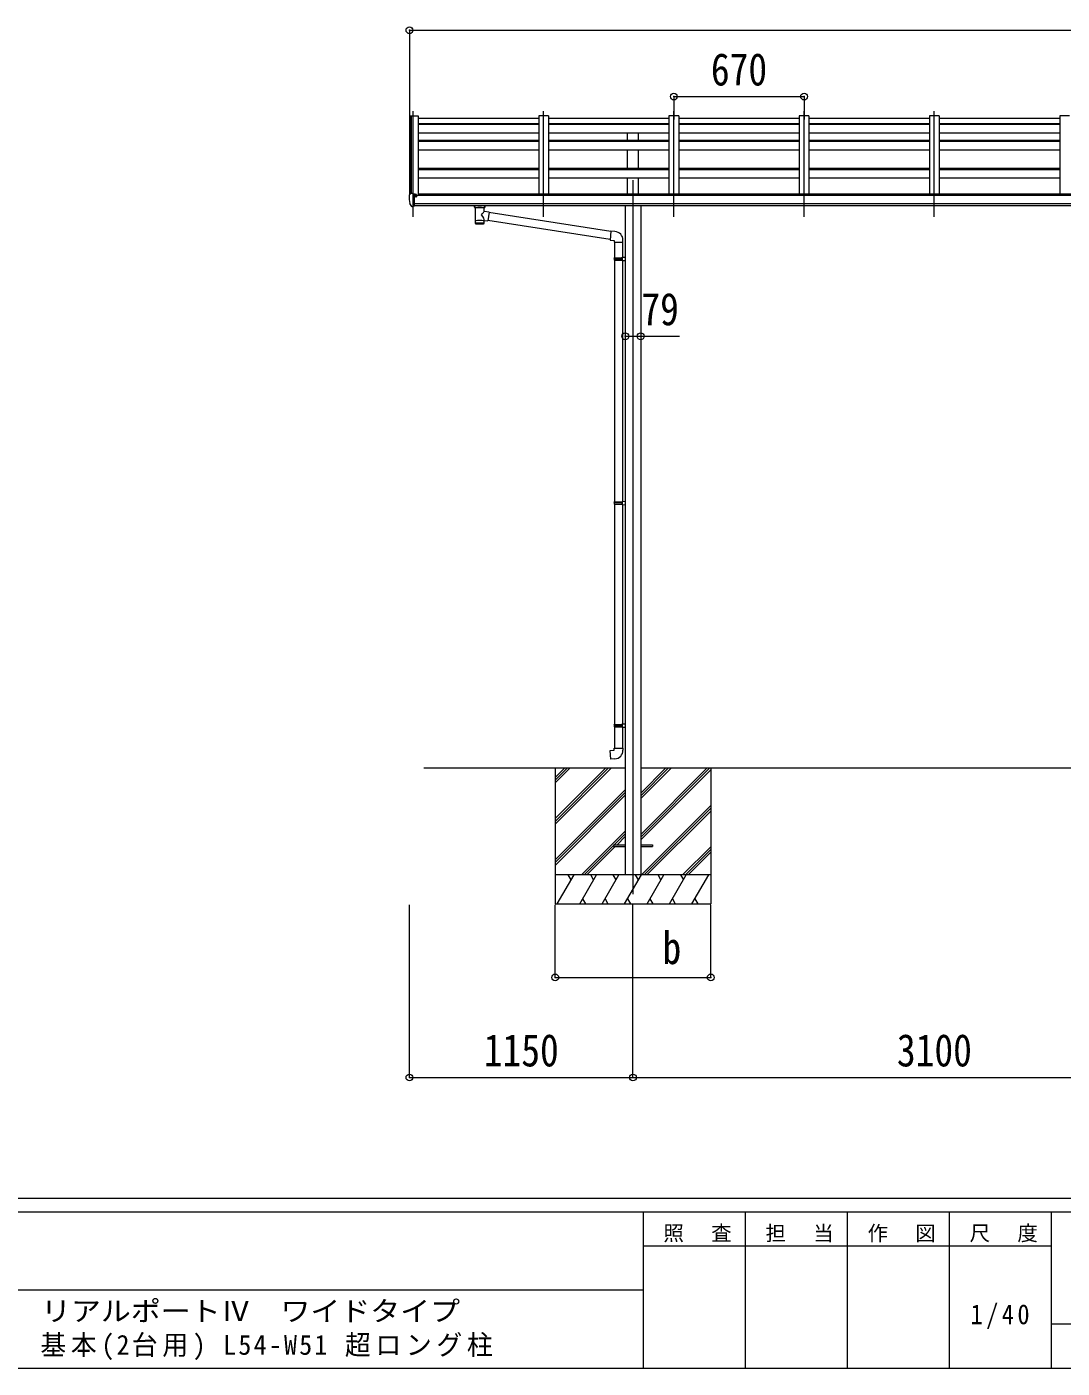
# Model space of a CAD drawing. Units: millimetres at full size. Extents: x -9783 to 9892, y -6828 to 6752.
# Drawn here: x 36 to 5362, y -6828 to 74 of the extents above; entities that cross this region are included whole.
import ezdxf
from ezdxf.enums import TextEntityAlignment as Align

# ---------------------------------------------------------------- set-up
doc = ezdxf.new("R2010")
doc.units = ezdxf.units.MM
doc.header["$LTSCALE"] = 35
doc.header["$PDMODE"] = 32
doc.header["$PDSIZE"] = 35
for name, color, linetype, lineweight in [('0-0_0', 7, 'Continuous', 9), ('0-1_本体', 4, 'Continuous', 9), ('0-2_部品', 7, 'Continuous', 9), ('0-8_PARTS2', 2, 'Continuous', 9), ('0-A_寸法', 6, 'Continuous', 9), ('F-0_240', 7, 'Continuous', 9)]:
    doc.layers.add(name, color=color, linetype=linetype, lineweight=lineweight)
doc.styles.add('ＭＳ ゴシック', font='')
doc.styles.get('ＭＳ ゴシック').set_extended_font_data('MS Gothic')

msp = doc.modelspace()

# ---------------------------------------------------------------- linework, layer by layer
at = {"layer": '0-0_0'}
for p, q in [((2078.08, -3739.42), (3114.58, -3739.42)), ((2754.08, -3739.42), (2754.08, -4439.42)), ((2754.08, -4000.15), (3014.81, -3739.42)), ((2754.08, -4014.29), (3028.96, -3739.42)), ((2754.08, -4028.44), (3043.1, -3739.42)), ((2754.08, -3816.31), (2830.96, -3739.42)), ((2754.08, -3802.16), (2816.82, -3739.42)), ((2754.08, -3788.02), (2802.68, -3739.42)), ((3193.58, -4081.15), (3535.31, -3739.42)), ((3193.58, -4095.29), (3549.46, -3739.42)), ((3193.58, -3897.3), (3351.46, -3739.42)), ((3193.58, -3883.16), (3337.32, -3739.42)), ((3193.58, -3869.02), (3323.18, -3739.42)), ((3193.58, -3739.42), (6214.58, -3739.42)), ((3193.58, -4109.44), (3554.08, -3748.94)), ((3554.08, -3739.42), (3554.08, -4439.42)), ((2754.08, -4212.28), (3114.58, -3851.79)), ((2754.08, -4226.43), (3114.58, -3865.93)), ((2754.08, -4240.57), (3114.58, -3880.07)), ((3197.44, -4289.42), (3554.08, -3932.79)), ((3211.58, -4289.42), (3554.08, -3946.93)), ((3225.73, -4289.42), (3554.08, -3961.07)), ((2889.07, -4289.42), (3114.58, -4063.92)), ((2903.22, -4289.42), (3054.08, -4138.56)), ((3057.73, -4134.91), (3114.58, -4078.06)), ((3071.87, -4134.91), (3114.58, -4092.2)), ((2917.36, -4289.42), (3062.87, -4143.91)), ((3409.57, -4289.42), (3554.08, -4144.92)), ((3423.72, -4289.42), (3554.08, -4159.06)), ((3437.86, -4289.42), (3554.08, -4173.2)), ((3554.08, -4289.42), (2754.08, -4289.42)), ((2764.37, -4439.42), (2850.97, -4289.42)), ((2835.97, -4315.41), (2820.97, -4289.42)), ((2879.84, -4439.42), (2966.44, -4289.42)), ((2951.44, -4315.41), (2936.44, -4289.42)), ((2995.31, -4439.42), (3081.91, -4289.42)), ((3066.91, -4315.41), (3051.91, -4289.42)), ((3110.78, -4439.42), (3197.38, -4289.42)), ((3182.38, -4315.41), (3167.38, -4289.42)), ((3226.25, -4439.42), (3312.85, -4289.42)), ((3297.85, -4315.41), (3282.85, -4289.42)), ((3341.72, -4439.42), (3428.32, -4289.42)), ((3398.32, -4289.42), (3413.32, -4315.41)), ((3457.19, -4439.42), (3543.8, -4289.42)), ((2894.84, -4413.45), (2909.84, -4439.42)), ((3010.31, -4413.44), (3025.31, -4439.42)), ((3125.78, -4413.44), (3140.78, -4439.42)), ((3241.25, -4413.45), (3256.25, -4439.42)), ((3356.72, -4413.45), (3371.72, -4439.42)), ((3472.19, -4413.45), (3487.19, -4439.42)), ((2754.08, -4439.42), (3554.08, -4439.42))]:
    msp.add_line(p, q, dxfattribs=at)
at = {"layer": '0-1_本体'}
for p, q in [((2004.09, -384.56), (2004.08, -790.2)), ((2005.03, -383.68), (2012.87, -383.27)), ((2013.08, -383.35), (2013.08, -783.66)), ((2013.16, -383.46), (2013.78, -385.08)), ((2049.08, -383.26), (2049.08, -793.84)), ((2049.08, -396.26), (2669.08, -396.26)), ((2669.08, -383.86), (2669.08, -787.13)), ((2719.08, -383.86), (2669.08, -383.86)), ((2719.08, -383.86), (2719.08, -787.13)), ((2719.08, -396.26), (3339.08, -396.26)), ((3339.08, -383.86), (3339.08, -787.13)), ((3389.08, -383.86), (3339.08, -383.86)), ((3389.08, -383.86), (3389.08, -787.13)), ((3389.08, -396.26), (4009.08, -396.26)), ((4009.08, -383.86), (4009.08, -787.13)), ((4059.08, -383.86), (4009.08, -383.86)), ((4059.08, -383.86), (4059.08, -787.13)), ((4059.08, -396.26), (4679.08, -396.26)), ((4679.08, -383.86), (4679.08, -787.13)), ((4729.08, -383.86), (4679.08, -383.86)), ((4729.08, -383.86), (4729.08, -787.13)), ((4729.08, -396.26), (5349.08, -396.26)), ((5349.08, -383.86), (5349.08, -787.13)), ((5399.08, -383.86), (5349.08, -383.86)), ((2049.08, -422.97), (2669.08, -422.97)), ((2049.08, -425.82), (2669.08, -425.82)), ((2049.08, -470.55), (2669.08, -470.55)), ((2719.08, -422.97), (3339.08, -422.97)), ((2719.08, -425.82), (3339.08, -425.82)), ((2719.08, -470.55), (3339.08, -470.55)), ((3126.58, -509.08), (3126.58, -470.39)), ((3181.58, -509.08), (3181.58, -470.39)), ((3389.08, -422.97), (4009.08, -422.97)), ((3389.08, -425.82), (4009.08, -425.82)), ((3389.08, -470.55), (4009.08, -470.55)), ((4059.08, -422.97), (4679.08, -422.97)), ((4059.08, -425.82), (4679.08, -425.82)), ((4059.08, -470.55), (4679.08, -470.55)), ((4729.08, -422.97), (5349.08, -422.97)), ((4729.08, -425.82), (5349.08, -425.82)), ((4729.08, -470.55), (5349.08, -470.55)), ((2049.08, -509.24), (2669.08, -509.24)), ((2049.08, -514.53), (2669.08, -514.53)), ((2719.08, -509.24), (3339.08, -509.24)), ((2719.08, -514.53), (3339.08, -514.53)), ((3389.08, -509.24), (4009.08, -509.24)), ((3389.08, -514.53), (4009.08, -514.53)), ((4059.08, -509.24), (4679.08, -509.24)), ((4059.08, -514.53), (4679.08, -514.53)), ((4729.08, -509.24), (5349.08, -509.24)), ((4729.08, -514.53), (5349.08, -514.53)), ((2049.08, -558.61), (2669.08, -558.61)), ((2719.08, -558.61), (3339.08, -558.61)), ((3126.58, -652), (3126.58, -558.45)), ((3181.58, -652), (3181.58, -558.45)), ((3389.08, -558.61), (4009.08, -558.61)), ((4059.08, -558.61), (4679.08, -558.61)), ((4729.08, -558.61), (5349.08, -558.61)), ((2049.08, -652.17), (2669.08, -652.17)), ((2049.08, -658.96), (2669.08, -658.96)), ((2719.08, -652.17), (3339.08, -652.17)), ((2719.08, -658.96), (3339.08, -658.96)), ((3389.08, -652.17), (4009.08, -652.17)), ((3389.08, -658.96), (4009.08, -658.96)), ((4059.08, -652.17), (4679.08, -652.17)), ((4059.08, -658.96), (4679.08, -658.96)), ((4729.08, -652.17), (5349.08, -652.17)), ((4729.08, -658.96), (5349.08, -658.96)), ((2049.08, -702.51), (2669.08, -702.51)), ((2719.08, -702.51), (3339.08, -702.51)), ((3126.58, -786.97), (3126.58, -702.35)), ((3181.58, -786.97), (3181.58, -702.35)), ((3389.08, -702.51), (4009.08, -702.51)), ((4059.08, -702.51), (4679.08, -702.51)), ((4729.08, -702.51), (5349.08, -702.51)), ((7377.58, -793.84), (2030.58, -793.84)), ((2054.08, -793.84), (2054.08, -787.13)), ((7354.08, -787.13), (2054.08, -787.13)), ((2030.58, -835.06), (7377.58, -835.06)), ((7377.58, -846.91), (2030.58, -846.83)), ((3114.58, -846.84), (3114.58, -4289.42)), ((3193.58, -846.84), (3193.58, -4289.42))]:
    msp.add_line(p, q, dxfattribs=at)
msp.add_lwpolyline([(2013.78, -783.66), (2013.78, -383.26), (2049.08, -383.26)], dxfattribs=at)
msp.add_circle((2038.06, -798.57), 3, dxfattribs=at)
for centre, radius, start, end in [((2005.08, -384.68), 1, 93, 173.32986), ((2012.88, -383.57), 0.301, 21.06327, 92.86679)]:
    msp.add_arc(centre, radius, start, end, dxfattribs=at)
at = {"layer": '0-2_部品'}
for p, q in [((2002.08, -793.06), (2002.08, -793.69)), ((2008.99, -784.26), (2004.93, -790.07)), ((2024.08, -852.19), (2024.08, -783.69)), ((2025.58, -784.61), (2024.08, -784.61)), ((2030.58, -793.42), (2024.08, -793.03)), ((2025.58, -784.61), (2025.58, -790.78)), ((2035.26, -786.11), (2025.58, -785.38)), ((2025.58, -788.38), (2039.58, -788.43)), ((2035.06, -798.61), (2035.58, -798.61)), ((2035.58, -798.61), (2035.88, -798.61)), ((2036.08, -788.42), (2036.08, -786.52)), ((2040.58, -789.54), (2040.58, -793.5)), ((2016.46, -850.38), (2006.71, -835)), ((2022.58, -852.1), (2018.87, -851.87)), ((2022.58, -852.1), (2024.08, -852.19)), ((2024.08, -849.99), (2024.58, -849.99)), ((2024.58, -849.99), (2025.08, -848.99)), ((2030.58, -848.99), (2025.08, -848.99)), ((2338.58, -853), (2338.58, -846.88)), ((2342.68, -857.5), (2342.67, -937.79)), ((2388.48, -875.07), (2388.48, -857.49)), ((2413.7, -878.98), (2388.48, -875.07)), ((2392.58, -853), (2392.58, -846.88)), ((2413.7, -878.98), (2406.68, -924.24)), ((3040.54, -978.29), (2413.39, -880.99)), ((2388.5, -937.79), (2388.48, -921.16)), ((2388.48, -921.41), (2406.68, -924.24)), ((3036.87, -1020.22), (2406.95, -922.5)), ((3061.5, -978.67), (3040.67, -976.85)), ((3056.58, -1034.42), (3102.58, -1034.42)), ((3058.58, -1034.42), (3058.58, -1113.68)), ((3100.58, -1034.42), (3100.58, -1111.12)), ((3102.58, -1034.42), (3102.58, -1023.5)), ((3056.58, -1115.68), (3057.58, -1113.68)), ((3056.58, -1115.68), (3100.58, -1115.68)), ((3056.58, -1115.68), (3056.58, -1123.68)), ((3056.58, -1123.68), (3100.58, -1123.68)), ((3056.58, -1123.68), (3057.58, -1125.68)), ((3057.58, -1113.68), (3100.58, -1113.68)), ((3057.58, -1125.68), (3100.58, -1125.68)), ((3058.58, -1125.68), (3058.58, -2369.86)), ((3096.11, -1115.68), (3095.68, -1113.68)), ((3098.58, -1111.18), (3114.58, -1110.71)), ((3098.58, -1113.18), (3098.58, -1111.18)), ((3098.58, -1113.18), (3100.58, -1113.18)), ((3098.58, -1128.18), (3098.58, -1126.18)), ((3098.58, -1128.18), (3114.58, -1128.65)), ((3100.58, -1128.23), (3100.58, -2367.3)), ((3114.58, -1110.71), (3114.58, -1128.65)), ((3056.58, -2371.86), (3057.58, -2369.86)), ((3056.58, -2371.86), (3100.58, -2371.86)), ((3056.58, -2371.86), (3056.58, -2379.86)), ((3056.58, -2379.86), (3100.58, -2379.86)), ((3056.58, -2379.86), (3057.58, -2381.86)), ((3057.58, -2369.86), (3100.58, -2369.86)), ((3057.58, -2381.86), (3100.58, -2381.86)), ((3058.58, -2381.86), (3058.58, -3515.02)), ((3096.11, -2371.86), (3095.68, -2369.86)), ((3098.58, -2367.36), (3114.58, -2366.89)), ((3098.58, -2369.36), (3098.58, -2367.36)), ((3098.58, -2369.36), (3100.58, -2369.36)), ((3098.58, -2384.36), (3098.58, -2382.36)), ((3098.58, -2384.36), (3114.58, -2384.83)), ((3100.58, -2384.42), (3100.58, -3512.46)), ((3114.58, -2366.89), (3114.58, -2384.83)), ((3056.58, -3517.02), (3057.58, -3515.02)), ((3056.58, -3517.02), (3100.58, -3517.02)), ((3056.58, -3517.02), (3056.58, -3525.02)), ((3057.58, -3515.02), (3100.58, -3515.02)), ((3096.11, -3517.02), (3095.68, -3515.02)), ((3098.58, -3512.52), (3114.58, -3512.05)), ((3098.58, -3514.52), (3098.58, -3512.52)), ((3098.58, -3514.52), (3100.58, -3514.52)), ((3114.58, -3512.05), (3114.58, -3529.99)), ((3056.58, -3525.02), (3100.58, -3525.02)), ((3056.58, -3525.02), (3057.58, -3527.02)), ((3057.58, -3527.02), (3100.58, -3527.02)), ((3058.58, -3527.02), (3058.58, -3637.02)), ((3098.58, -3529.52), (3098.58, -3527.52)), ((3098.58, -3529.52), (3114.58, -3529.99)), ((3100.58, -3529.58), (3100.58, -3637.02)), ((3056.58, -3637.02), (3102.58, -3637.02)), ((3056.58, -3647.02), (3056.58, -3637.02)), ((3102.58, -3637.02), (3102.58, -3647.94))]:
    msp.add_line(p, q, dxfattribs=at)
at = {"layer": '0-2_部品', "color": 4}
for p, q in [((3054.08, -4134.91), (3114.58, -4134.91)), ((3054.08, -4134.91), (3054.08, -4143.91)), ((3193.58, -4134.91), (3254.08, -4134.91)), ((3254.08, -4134.91), (3254.08, -4143.91)), ((3054.08, -4143.91), (3114.58, -4143.91)), ((3193.58, -4143.91), (3254.08, -4143.91))]:
    msp.add_line(p, q, dxfattribs=at)
at = {"layer": '0-2_部品'}
for points in [[(2024.08, -783.69), (2012.08, -783.69), (2009.75, -783.83)], [(2030.58, -848.99), (2030.58, -790.78), (2025.58, -790.78)], [(2035.26, -786.11), (2035.43, -786.12), (2035.58, -786.16), (2035.73, -786.2), (2035.85, -786.25), (2035.95, -786.31), (2036.02, -786.38), (2036.07, -786.45), (2036.08, -786.52)], [(2035.88, -797.42), (2035.88, -798.61), (2040.58, -798.61)], [(2040.58, -796.99), (2040.58, -798.61), (2041.06, -798.61)], [(2024.08, -838.3), (2027.25, -837.89), (2030.58, -837.46)], [(2338.62, -853.06), (2338.6, -852.7), (2338.84, -851.74), (2339.36, -850.86), (2340.17, -850.02), (2341.28, -849.22), (2342.68, -848.5)], [(2338.62, -852.94), (2338.6, -853.3), (2338.84, -854.26), (2339.36, -855.14), (2340.17, -855.98), (2341.28, -856.77), (2342.68, -857.5)], [(2388.48, -848.51), (2388.71, -848.6), (2390.07, -849.34), (2391.18, -850.19), (2391.94, -851.05), (2392.4, -851.95), (2392.57, -852.84)], [(2388.48, -857.49), (2388.71, -857.39), (2390.07, -856.66), (2391.18, -855.81), (2391.94, -854.95), (2392.4, -854.05), (2392.57, -853.16)], [(3040.67, -976.85), (3036.66, -1022.68), (3056.58, -1024.42), (3056.58, -1034.42)], [(3096.11, -1115.68), (3096.11, -1123.68), (3095.68, -1125.68)], [(3098.58, -1126.18), (3100.58, -1126.18), (3100.58, -1113.18)], [(3096.11, -2371.86), (3096.11, -2379.86), (3095.68, -2381.86)], [(3098.58, -2382.36), (3100.58, -2382.36), (3100.58, -2369.36)], [(3096.11, -3517.02), (3096.11, -3525.02), (3095.68, -3527.02)], [(3098.58, -3527.52), (3100.58, -3527.52), (3100.58, -3514.52)], [(3061.5, -3692.77), (3040.67, -3694.59), (3036.66, -3648.77), (3056.58, -3647.02)]]:
    msp.add_lwpolyline(points, dxfattribs=at)
for centre, radius, start, end in [((2005.08, -793.06), 3, 93, 180), ((2194.57, -793.69), 192.49, 180.0008, 192.1233), ((2009.81, -784.83), 1, 93.5, 145), ((2038.08, -798.61), 2.5, 151.64236, 180), ((2038.08, -798.61), 2.5, 0, 151.64236), ((2009.31, -833.5), 3, 191.83348, 210), ((2019.06, -848.88), 3, 210, 266.5), ((2355.65, -898.22), 51.38, 92.46126, 104.61963), ((2375.54, -898.22), 51.38, 75.38037, 87.53874), ((3057.58, -1023.5), 45, 0, 85), ((3057.58, -3647.94), 45, 275, 0)]:
    msp.add_arc(centre, radius, start, end, dxfattribs=at)
for centre, major_axis, ratio, start_param, end_param in [((2039.58, -789.54), (-0.02, 1.1), 0.906239, 4.6917496, 6.2625459), ((2365.58, -858.69), (-22.91, -0.42), 0.072511, 4.711586, 6.2823824), ((2365.61, -857.06), (-22.91, -0.42), 0.072511, 4.711586, 6.2823824), ((2365.56, -857.07), (22.92, -0.42), 0.07247, 0.0008089, 1.5716053), ((2365.56, -858.69), (22.92, -0.42), 0.07247, 0.0008089, 1.5716053), ((2365.58, -894.62), (-22.81, 26.62), 0.234429, 3.1563334, 4.5976381), ((2368.14, -897.27), (20.32, 22.25), 0.045535, 4.9756507, 6.2441899), ((2376.58, -853), (16, 0), 0.361356, 0, 0.0194874), ((2376.58, -853), (16, 0), 0.361356, 6.2636979, 6.2831853), ((2365.58, -937.79), (22.92, 0), 0.101955, 6.2829723, 9.4248207), ((2365.58, -937.79), (22.92, 0), 0.101955, 3.1415499, 6.2833984), ((2365.58, -925.35), (22.91, 0), 0.122865, 6.2831853, 9.424778)]:
    msp.add_ellipse(centre, major_axis=major_axis, ratio=ratio, start_param=start_param, end_param=end_param, dxfattribs=at)
at = {"layer": '0-8_PARTS2'}
for p, q in [((2024.08, -903.02), (2024.08, -359.17)), ((2694.08, -903.02), (2694.08, -359.17)), ((3364.08, -903.02), (3364.08, -359.17)), ((4034.08, -903.02), (4034.08, -359.17)), ((4704.08, -903.02), (4704.08, -359.17)), ((3154.08, -714.21), (3154.08, -4389.44))]:
    msp.add_line(p, q, dxfattribs=at)
at = {"layer": '0-A_寸法'}
for p, q in [((2004.09, 56.99), (2004.09, -398.59)), ((2004.09, 56.99), (7404.08, 56.99)), ((3364.08, -284.45), (3364.08, -402.06)), ((3364.08, -284.45), (4034.08, -284.45)), ((4034.08, -284.45), (4034.08, -402.06)), ((3114.58, -1518.17), (3193.58, -1518.17)), ((3193.58, -1518.17), (3393.58, -1518.17)), ((2004.09, -5332.3), (2004.09, -4442.91)), ((2754.08, -4817.32), (2754.08, -4442.91)), ((3154.08, -5332.3), (3154.08, -4442.91)), ((3554.08, -4817.32), (3554.08, -4442.91)), ((2754.08, -4817.32), (3554.08, -4817.32)), ((2004.09, -5332.3), (3154.08, -5332.3)), ((3154.08, -5332.3), (6254.08, -5332.3))]:
    msp.add_line(p, q, dxfattribs=at)
for p in [(2004.09, 56.99), (3364.08, -284.45), (4034.08, -284.45), (3114.58, -1518.17), (3193.58, -1518.17), (2754.08, -4817.32), (3554.08, -4817.32), (2004.09, -5332.3), (3154.08, -5332.3)]:
    msp.add_point(p, dxfattribs=at)
at = {"layer": 'F-0_240', "color": 5}
for p, q in [((-9783.03, -5953.1), (9396.97, -5953.1)), ((-9783.03, -6023.1), (6285.75, -6023.1)), ((3205.75, -6023.1), (3205.75, -6828.1)), ((3730.75, -6023.1), (3730.75, -6828.1)), ((4255.75, -6023.1), (4255.75, -6828.1)), ((4780.75, -6023.1), (4780.75, -6828.1)), ((5305.75, -6023.1), (5305.75, -6828.1)), ((3205.75, -6198.1), (5305.75, -6198.1)), ((-3969.25, -6425.6), (3205.75, -6425.6)), ((5305.75, -6600.6), (6285.75, -6600.6)), ((-9783.03, -6828.1), (9396.97, -6828.1))]:
    msp.add_line(p, q, dxfattribs=at)

# ---------------------------------------------------------------- texts
at = {"layer": '0-A_寸法', "color": 7, "style": 'ＭＳ ゴシック', "width": 0.85}
for s, p in [('670', (3554.71, -277.45)), ('79', (3197.33, -1511.17)), ('b', (3305.96, -4798.32)), ('1150', (2386.59, -5325.3)), ('3100', (4511.58, -5325.3))]:
    msp.add_text(s, height=166.8, dxfattribs=at).set_placement(p, align=Align.BOTTOM_LEFT)
at = {"layer": 'F-0_240', "style": 'ＭＳ ゴシック', "width": 1.1}
msp.add_text('リアルポートⅣ\u3000ワイドタイプ', height=102.6, dxfattribs=at).set_placement((109.35, -6616.22), align=Align.BOTTOM_LEFT)
at = {"layer": 'F-0_240', "attachment_point": 7, "style": 'ＭＳ ゴシック'}
for s, insert, char_height in [('\\T1.17;照\u3000査', (3310.76, -6180.6), 76.98), ('\\T1.17;担\u3000当', (3835.76, -6180.6), 76.98), ('\\T1.17;作\u3000図', (4360.75, -6180.6), 76.98), ('\\T1.17;尺\u3000度', (4885.76, -6180.6), 76.98), ('\\T1.28;\\W0.9;1/40', (4890.13, -6626.85), 102.6), ('\\T1.18;\\W0.95;基本(2台用)\\~L54-W51\\~超ロング柱', (105.77, -6786.55), 102.6)]:
    msp.add_mtext(s, dxfattribs=dict(at, insert=insert, char_height=char_height))

doc.saveas('drawing.dxf')
